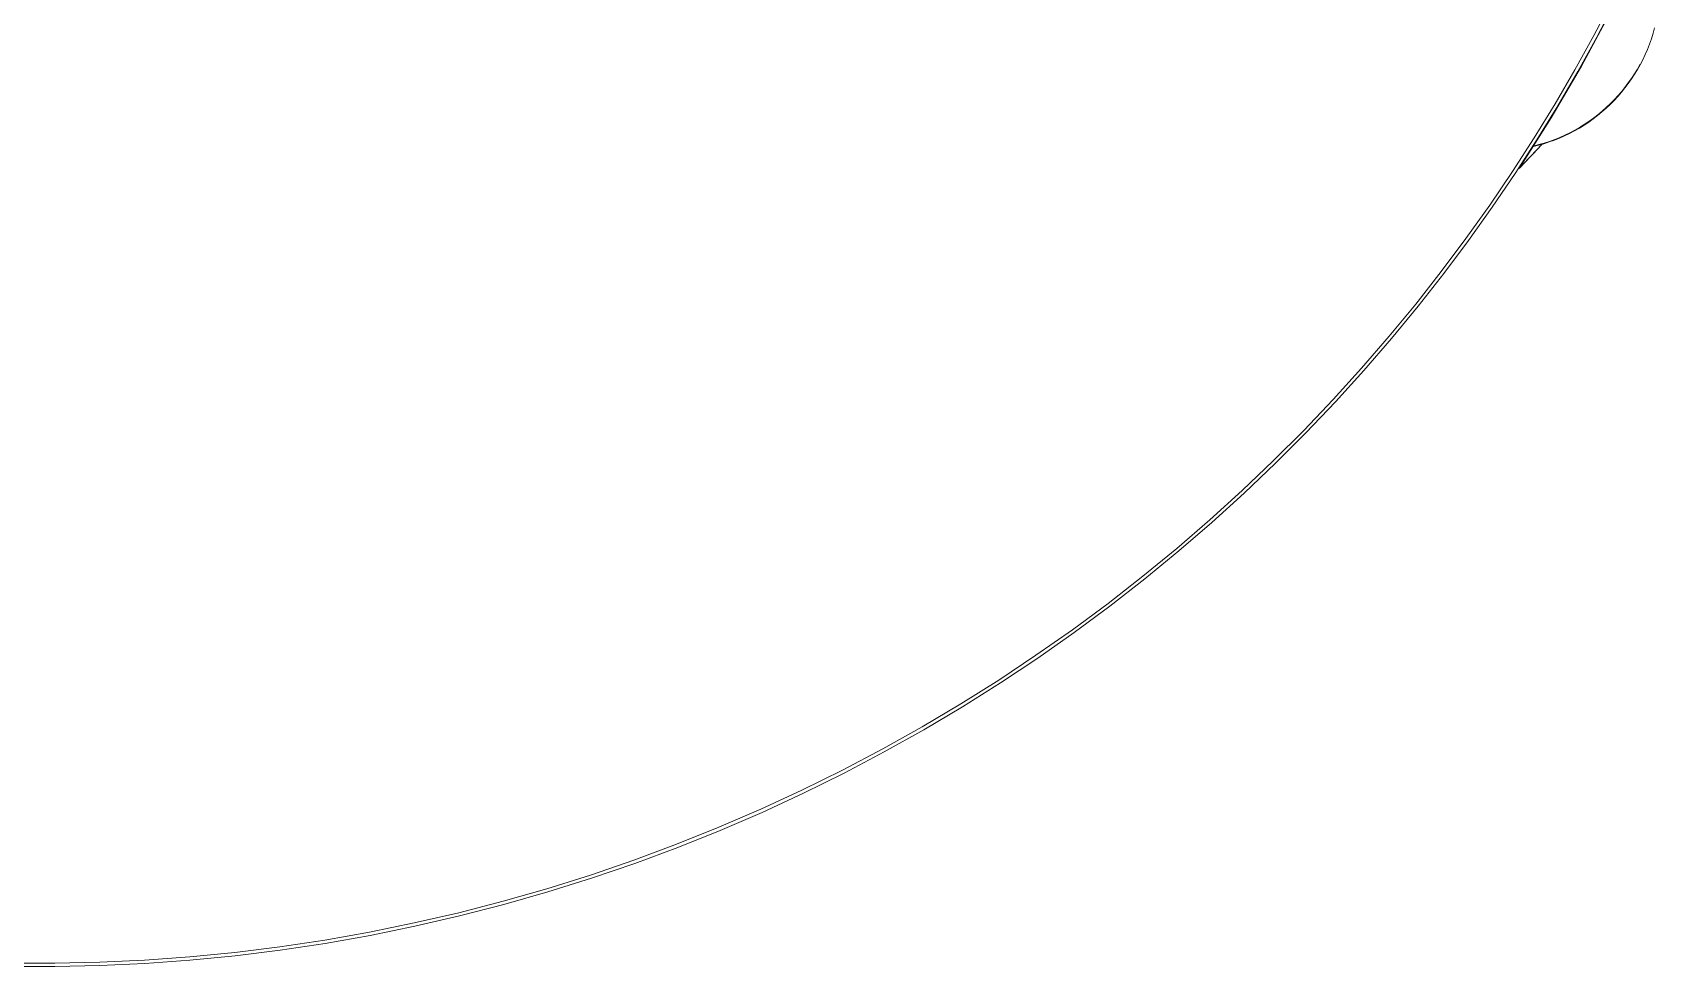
# Model space of a CAD drawing. Header units: inches. Extents: x 214 to 477, y -11 to 187.
# Drawn here: x 385.6 to 405.46, y -5.72 to 5.72 of the extents above; entities that cross this region are included whole.
import ezdxf

# ---------------------------------------------------------------- set-up
doc = ezdxf.new("R2010")
doc.units = ezdxf.units.IN
doc.layers.add('ZANO_R', color=7, linetype='Continuous', lineweight=0)

msp = doc.modelspace()

# ---------------------------------------------------------------- linework, layer by layer
at = {"layer": 'ZANO_R'}
for p, q in [((404.93924, 6.10721), (404.71664, 5.68277)), ((404.75131, 5.66209), (404.97432, 6.08729)), ((404.91181, 5.95324), (404.56346, 5.30828)), ((405.4412, 5.70982), (405.45966, 5.77685)), ((404.71664, 5.68277), (404.48466, 5.26338)), ((404.51891, 5.24193), (404.75131, 5.66209)), ((405.37206, 5.51316), (405.39738, 5.5779)), ((405.39738, 5.5779), (405.42043, 5.64348)), ((405.42043, 5.64348), (405.4412, 5.70982)), ((405.28286, 5.32473), (405.31477, 5.3865)), ((405.31477, 5.3865), (405.34451, 5.44933)), ((405.34451, 5.44933), (405.37206, 5.51316)), ((404.56346, 5.30828), (404.19343, 4.67552)), ((404.48466, 5.26338), (404.24121, 4.84553)), ((404.27502, 4.82332), (404.51891, 5.24193)), ((405.21439, 5.20738), (405.17721, 5.15051)), ((405.21459, 5.21388), (405.17753, 5.15716)), ((405.24961, 5.26548), (405.21439, 5.20738)), ((405.24971, 5.27182), (405.21459, 5.21388)), ((405.28286, 5.32473), (405.24961, 5.26548)), ((405.28286, 5.33092), (405.24971, 5.27182)), ((405.05445, 4.98788), (405.00995, 4.93654)), ((405.05518, 4.99493), (405.01083, 4.94371)), ((405.0972, 5.0407), (405.05445, 4.98788)), ((405.09778, 5.04762), (405.05518, 4.99493)), ((405.13813, 5.09493), (405.0972, 5.0407)), ((405.13858, 5.10172), (405.09778, 5.04762)), ((405.17721, 5.15051), (405.13813, 5.09493)), ((405.17753, 5.15716), (405.13858, 5.10172)), ((404.24121, 4.84553), (403.98619, 4.42964)), ((404.01953, 4.40667), (404.27502, 4.82332)), ((404.86638, 4.79196), (404.81535, 4.7471)), ((404.86778, 4.79942), (404.81694, 4.75463)), ((404.91586, 4.83853), (404.86638, 4.79196)), ((404.91708, 4.8459), (404.86778, 4.79942)), ((404.96373, 4.88674), (404.91586, 4.83853)), ((404.96478, 4.89401), (404.91708, 4.8459)), ((405.00995, 4.93654), (404.96373, 4.88674)), ((405.01083, 4.94371), (404.96478, 4.89401)), ((404.19343, 4.67552), (403.80215, 4.05567)), ((404.59698, 4.58563), (404.53913, 4.55)), ((404.59937, 4.59335), (404.54174, 4.55773)), ((404.65359, 4.6232), (404.59698, 4.58563)), ((404.65577, 4.63089), (404.59937, 4.59335)), ((404.7089, 4.66267), (404.65359, 4.6232)), ((404.71088, 4.67032), (404.65577, 4.63089)), ((404.76284, 4.70398), (404.7089, 4.66267)), ((404.76462, 4.71158), (404.71088, 4.67032)), ((404.81535, 4.7471), (404.76284, 4.70398)), ((404.81694, 4.75463), (404.76462, 4.71158)), ((403.98619, 4.42964), (403.71953, 4.01613)), ((403.75238, 3.99241), (404.01953, 4.40667)), ((404.16982, 4.37896), (404.10523, 4.35789)), ((404.17376, 4.38651), (404.10939, 4.36536)), ((404.23367, 4.4022), (404.16982, 4.37896)), ((404.23738, 4.40981), (404.17376, 4.38651)), ((404.29669, 4.42759), (404.23367, 4.4022)), ((404.30018, 4.43525), (404.23738, 4.40981)), ((404.35882, 4.4551), (404.29669, 4.42759)), ((404.36209, 4.4628), (404.30018, 4.43525)), ((404.41998, 4.48469), (404.35882, 4.4551)), ((404.42303, 4.49241), (404.36209, 4.4628)), ((404.48011, 4.51634), (404.41998, 4.48469)), ((404.48293, 4.52407), (404.42303, 4.49241)), ((404.53913, 4.55), (404.48011, 4.51634)), ((404.54174, 4.55773), (404.48293, 4.52407)), ((404.08296, 4.3512), (403.80215, 4.05567)), ((403.83831, 4.09319), (404.04971, 4.3157)), ((404.03996, 4.33901), (403.97409, 4.32236)), ((404.04435, 4.34639), (403.9787, 4.32963)), ((404.10523, 4.35789), (404.03996, 4.33901)), ((404.10939, 4.36536), (404.04435, 4.34639)), ((404.06101, 4.32775), (404.08296, 4.3512)), ((403.71953, 4.01613), (403.44116, 3.60543)), ((403.47351, 3.58096), (403.75238, 3.99241)), ((403.80215, 4.05567), (403.83647, 4.09127)), ((403.44116, 3.60543), (403.15105, 3.19798)), ((403.18287, 3.17277), (403.47351, 3.58096)), ((403.15105, 3.19798), (402.84918, 2.79423)), ((402.88045, 2.76828), (403.18287, 3.17277)), ((402.84918, 2.79423), (402.53555, 2.39463)), ((402.56625, 2.36795), (402.88045, 2.76828)), ((402.53555, 2.39463), (402.21019, 1.99965)), ((402.24029, 1.97226), (402.56625, 2.36795)), ((402.21019, 1.99965), (401.87313, 1.60976)), ((401.90262, 1.58166), (402.24029, 1.97226)), ((401.87313, 1.60976), (401.52445, 1.22543)), ((401.55331, 1.19663), (401.90262, 1.58166)), ((401.52445, 1.22543), (401.16425, 0.84714)), ((401.19245, 0.81764), (401.55331, 1.19663)), ((401.16425, 0.84714), (400.79263, 0.47535)), ((400.82016, 0.44518), (401.19245, 0.81764)), ((400.79263, 0.47535), (400.40975, 0.11055)), ((400.43658, 0.07971), (400.82016, 0.44518)), ((400.40975, 0.11055), (400.01577, -0.24679)), ((400.04187, -0.27828), (400.43658, 0.07971)), ((400.01577, -0.24679), (399.61087, -0.59621)), ((399.63624, -0.62833), (400.04187, -0.27828)), ((399.61087, -0.59621), (399.19529, -0.93722)), ((399.21991, -0.96997), (399.63624, -0.62833)), ((399.19529, -0.93722), (398.76926, -1.26939)), ((398.7931, -1.30274), (399.21991, -0.96997)), ((398.76926, -1.26939), (398.33305, -1.59225)), ((398.3561, -1.62619), (398.7931, -1.30274)), ((398.33305, -1.59225), (397.88696, -1.90537)), ((397.90919, -1.93987), (398.3561, -1.62619)), ((397.88696, -1.90537), (397.4313, -2.20831)), ((397.4527, -2.24337), (397.90919, -1.93987)), ((397.4313, -2.20831), (396.96641, -2.50067)), ((396.98697, -2.53626), (397.4527, -2.24337)), ((396.96641, -2.50067), (396.49266, -2.78204)), ((396.51236, -2.81814), (396.98697, -2.53626)), ((396.49266, -2.78204), (396.01044, -3.05203)), ((396.02926, -3.08863), (396.51236, -2.81814)), ((396.01044, -3.05203), (395.52016, -3.31029)), ((395.53808, -3.34736), (396.02926, -3.08863)), ((395.52016, -3.31029), (395.02224, -3.55647)), ((395.03925, -3.59399), (395.53808, -3.34736)), ((395.02224, -3.55647), (394.51713, -3.79024)), ((394.53322, -3.82818), (395.03925, -3.59399)), ((394.51713, -3.79024), (394.00531, -4.0113)), ((394.02047, -4.04964), (394.53322, -3.82818)), ((394.00531, -4.0113), (393.48724, -4.21937)), ((393.50146, -4.25809), (394.02047, -4.04964)), ((393.48724, -4.21937), (392.96345, -4.41419)), ((392.97671, -4.45327), (393.50146, -4.25809)), ((392.96345, -4.41419), (392.43442, -4.59554)), ((392.44672, -4.63495), (392.97671, -4.45327)), ((391.9007, -4.76321), (391.36281, -4.91703)), ((392.43442, -4.59554), (391.9007, -4.76321)), ((391.91202, -4.80292), (392.44672, -4.63495)), ((391.36281, -4.91703), (390.82129, -5.05685)), ((390.83065, -5.0971), (391.37315, -4.95702)), ((391.37315, -4.95702), (391.91202, -4.80292)), ((390.82129, -5.05685), (390.2767, -5.18255)), ((390.28506, -5.22303), (390.83065, -5.0971)), ((389.72958, -5.29404), (389.1805, -5.39126)), ((389.18687, -5.43212), (389.73695, -5.33472)), ((390.2767, -5.18255), (389.72958, -5.29404)), ((389.73695, -5.33472), (390.28506, -5.22303)), ((388.07868, -5.54278), (387.52704, -5.5971)), ((388.63001, -5.47417), (388.07868, -5.54278)), ((388.08304, -5.58391), (388.63538, -5.51518)), ((389.1805, -5.39126), (388.63001, -5.47417)), ((388.63538, -5.51518), (389.18687, -5.43212)), ((385.32776, -5.71437), (385.87616, -5.7164)), ((385.87581, -5.67502), (385.3284, -5.673)), ((386.42507, -5.66313), (385.87581, -5.67502)), ((385.87616, -5.7164), (386.42642, -5.70448)), ((386.97565, -5.63719), (386.42507, -5.66313)), ((386.42642, -5.70448), (386.97801, -5.6785)), ((387.52704, -5.5971), (386.97565, -5.63719)), ((386.97801, -5.6785), (387.5304, -5.63834)), ((387.5304, -5.63834), (388.08304, -5.58391))]:
    msp.add_line(p, q, dxfattribs=at)

doc.saveas('drawing.dxf')
